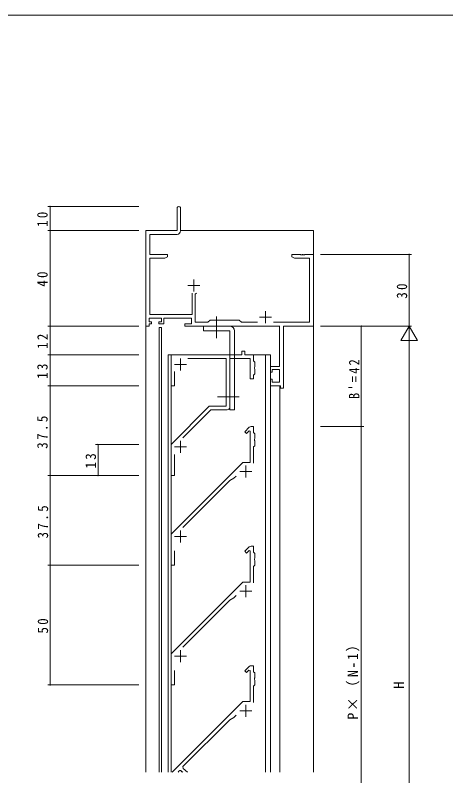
# Model space of a CAD drawing. Units: millimetres on the paper. Extents: x -420 to 373, y -297 to 267.
# Drawn here: x -240.6 to -60.7, y -53.6 to 264.4 of the extents above; entities that cross this region are included whole.
import ezdxf
from ezdxf.enums import TextEntityAlignment as Align

# ---------------------------------------------------------------- set-up
doc = ezdxf.new("R2010")
doc.units = ezdxf.units.MM
doc.linetypes.add('CHAIN2', pattern=[12, 9, -1, 1, -1])
for name, color, linetype, lineweight in [('0-1_YKK_ZWAK', 7, 'Continuous', 9), ('0-3_YKK_11', 7, 'Continuous', 9), ('0-4_YKK_12', 2, 'Continuous', 9), ('0-5_YKK_D', 6, 'Continuous', 9), ('0-7_YKK_13', 4, 'Continuous', 9)]:
    doc.layers.add(name, color=color, linetype=linetype, lineweight=lineweight)
doc.styles.add('ＭＳ ゴシック', font='')
doc.styles.get('ＭＳ ゴシック').set_extended_font_data('MS Gothic')

msp = doc.modelspace()

# ---------------------------------------------------------------- linework, layer by layer
at = {"layer": '0-1_YKK_ZWAK'}
msp.add_line((352.3, 264.4), (-417.7, 264.4), dxfattribs=at)
at = {"layer": '0-3_YKK_11'}
for p, q in [((-173.024, 183.65), (-173.024, 174.4)), ((-171.524, 174.27), (-171.524, 183.65)), ((-186.024, 174.4), (-186.024, 134.4)), ((-173.024, 174.4), (-186.024, 174.4)), ((-184.394, 172.77), (-173.024, 172.77)), ((-184.394, 164.4), (-184.394, 172.77)), ((-177.024, 164.4), (-184.394, 164.4)), ((-184.394, 162.77), (-178.116, 162.77)), ((-184.394, 139.33), (-184.394, 162.77)), ((-178.116, 162.77), (-177.024, 163.4)), ((-177.024, 163.4), (-177.024, 164.4)), ((-125.024, 164.4), (-125.024, 163.4)), ((-121.483, 164.4), (-125.024, 164.4)), ((-125.024, 163.4), (-123.933, 162.77)), ((-123.933, 162.77), (-117.654, 162.77)), ((-121.299, 164.28), (-121.483, 164.4)), ((-120.749, 164.28), (-121.299, 164.28)), ((-120.566, 164.4), (-120.749, 164.28)), ((-120.483, 164.4), (-120.566, 164.4)), ((-120.299, 164.28), (-120.483, 164.4)), ((-119.749, 164.28), (-120.299, 164.28)), ((-119.566, 164.4), (-119.749, 164.28)), ((-116.024, 164.4), (-119.566, 164.4)), ((-117.654, 162.77), (-117.654, 136.03)), ((-116.024, 134.4), (-116.024, 164.4)), ((-166.024, 153.9), (-166.024, 148.9)), ((-168.524, 151.4), (-163.524, 151.4)), ((-166.674, 148.2), (-166.674, 139.33)), ((-165.374, 147.7), (-164.874, 148.2)), ((-165.374, 136.03), (-165.374, 147.7)), ((-136.024, 140.6), (-136.024, 135.6)), ((-184.724, 137.7), (-179.524, 137.7)), ((-184.724, 136.2), (-184.724, 137.7)), ((-166.674, 139.33), (-184.394, 139.33)), ((-179.524, 137.7), (-179.524, 136.2)), ((-178.524, 137.7), (-167.004, 137.7)), ((-178.524, 135.4), (-178.524, 137.7)), ((-167.004, 137.7), (-167.004, 135.4)), ((-159.224, 136.9), (-160.094, 136.03)), ((-147.024, 136.9), (-159.224, 136.9)), ((-146.154, 136.03), (-147.024, 136.9)), ((-138.524, 138.1), (-133.524, 138.1)), ((-186.024, 134.4), (-184.724, 134.4)), ((-183.624, 136.2), (-184.724, 136.2)), ((-184.724, 135.4), (-183.624, 135.4)), ((-184.724, 134.4), (-184.724, 135.4)), ((-183.624, 135.4), (-183.624, 136.2)), ((-180.624, 136.2), (-180.624, 135.4)), ((-179.524, 136.2), (-180.624, 136.2)), ((-180.624, 135.4), (-178.524, 135.4)), ((-169.824, 135.4), (-169.824, 134.4)), ((-167.004, 135.4), (-169.824, 135.4)), ((-169.824, 134.4), (-130.154, 134.4)), ((-160.094, 136.03), (-165.374, 136.03)), ((-139.375, 136.03), (-146.154, 136.03)), ((-117.654, 136.03), (-132.674, 136.03)), ((-130.154, 134.4), (-130.154, 117.5)), ((-128.524, 134.4), (-116.024, 134.4)), ((-128.524, 108.4), (-128.524, 134.4)), ((-175.524, 122.4), (-175.524, 109.4)), ((-145.924, 122.4), (-175.524, 122.4)), ((-171.524, 120.9), (-171.524, 115.9)), ((-168.531, 120.9), (-152.524, 120.9)), ((-152.524, 120.9), (-152.524, 100.9)), ((-151.024, 120.9), (-142.524, 120.9)), ((-151.024, 100.4), (-151.024, 120.9)), ((-145.924, 123.9), (-145.924, 122.4)), ((-144.724, 123.9), (-145.924, 123.9)), ((-144.724, 122.4), (-144.724, 123.9)), ((-141.024, 122.4), (-144.724, 122.4)), ((-142.524, 120.9), (-142.524, 112.4)), ((-141.024, 119.9), (-141.024, 122.4)), ((-174.024, 118.4), (-169.024, 118.4)), ((-140.524, 119.4), (-141.024, 119.9)), ((-140.524, 117.358), (-140.524, 119.4)), ((-174.024, 109.4), (-174.024, 115.407)), ((-140.644, 117.175), (-140.524, 117.358)), ((-140.644, 116.625), (-140.644, 117.175)), ((-140.524, 116.442), (-140.644, 116.625)), ((-140.524, 114.4), (-140.524, 116.442)), ((-134.024, 117.5), (-134.024, 115.2)), ((-130.154, 117.5), (-134.024, 117.5)), ((-134.024, 115.2), (-133.224, 115.2)), ((-133.224, 116.3), (-130.154, 116.3)), ((-133.224, 115.2), (-133.224, 116.3)), ((-130.154, 116.3), (-130.154, 111.03)), ((-142.524, 112.4), (-141.024, 112.4)), ((-141.024, 113.9), (-140.524, 114.4)), ((-141.024, 112.4), (-141.024, 113.9)), ((-134.024, 112.2), (-134.024, 109.4)), ((-133.224, 112.2), (-134.024, 112.2)), ((-133.224, 111.03), (-133.224, 112.2)), ((-175.524, 109.4), (-174.024, 109.4)), ((-134.024, 109.4), (-129.724, 109.4)), ((-130.154, 111.03), (-133.224, 111.03)), ((-129.724, 109.4), (-129.724, 108.4)), ((-129.724, 108.4), (-128.524, 108.4)), ((-159.524, 100.9), (-175.524, 84.9)), ((-170.583, 87.72), (-158.903, 99.4)), ((-152.524, 100.9), (-159.524, 100.9)), ((-158.903, 99.4), (-152.024, 99.4)), ((-142.11, 92.4), (-141.024, 92.4)), ((-141.024, 92.4), (-141.024, 89.9)), ((-144.678, 90.246), (-142.817, 92.107)), ((-143.971, 89.539), (-144.678, 90.246)), ((-142.895, 90.615), (-143.971, 89.539)), ((-142.524, 90.462), (-142.895, 90.615)), ((-142.524, 77.4), (-142.524, 90.462)), ((-141.024, 89.9), (-140.524, 89.4)), ((-140.524, 89.4), (-140.524, 87.358)), ((-171.524, 86.4), (-171.524, 81.4)), ((-140.524, 87.358), (-140.644, 87.175)), ((-140.644, 87.175), (-140.644, 86.625)), ((-140.644, 86.625), (-140.524, 86.442)), ((-140.524, 86.442), (-140.524, 84.4)), ((-175.524, 84.9), (-175.524, 71.9)), ((-174.024, 83.9), (-169.024, 83.9)), ((-140.524, 84.4), (-141.024, 83.9)), ((-141.024, 83.9), (-141.024, 77.107)), ((-174.024, 71.9), (-174.024, 80.787)), ((-175.524, 47.4), (-145.524, 77.4)), ((-145.524, 77.4), (-142.524, 77.4)), ((-146.824, 73.6), (-141.824, 73.6)), ((-144.324, 76.1), (-144.324, 71.1)), ((-175.524, 71.9), (-174.024, 71.9)), ((-149.324, 70.772), (-150.997, 69.806)), ((-148.356, 71.74), (-149.324, 70.772)), ((-150.997, 69.806), (-170.583, 50.22)), ((-171.524, 48.9), (-171.524, 43.9)), ((-175.524, 34.4), (-175.524, 47.4)), ((-174.024, 46.4), (-169.024, 46.4)), ((-144.678, 40.246), (-142.817, 42.107)), ((-142.11, 42.4), (-141.024, 42.4)), ((-141.024, 42.4), (-141.024, 39.9)), ((-174.024, 40.454), (-174.024, 34.4)), ((-143.971, 39.539), (-144.678, 40.246)), ((-142.895, 40.615), (-143.971, 39.539)), ((-142.524, 40.462), (-142.895, 40.615)), ((-142.524, 27.4), (-142.524, 40.462)), ((-141.024, 39.9), (-140.524, 39.4)), ((-140.524, 39.4), (-140.524, 37.358)), ((-140.524, 37.358), (-140.644, 37.175)), ((-140.644, 37.175), (-140.644, 36.625)), ((-140.644, 36.625), (-140.524, 36.442)), ((-140.524, 36.442), (-140.524, 34.4)), ((-174.024, 34.4), (-175.524, 34.4)), ((-140.524, 34.4), (-141.024, 33.9)), ((-141.024, 33.9), (-141.024, 27.107)), ((-175.524, -2.6), (-145.524, 27.4)), ((-145.524, 27.4), (-142.524, 27.4)), ((-144.324, 26.1), (-144.324, 21.1)), ((-146.824, 23.6), (-141.824, 23.6)), ((-150.997, 19.806), (-170.583, 0.22)), ((-149.324, 20.772), (-150.997, 19.806)), ((-148.356, 21.74), (-149.324, 20.772)), ((-175.524, -15.6), (-175.524, -2.6)), ((-171.524, -1.1), (-171.524, -6.1)), ((-174.024, -3.6), (-169.024, -3.6)), ((-142.817, -7.893), (-144.678, -9.754)), ((-143.971, -10.461), (-142.962, -9.452)), ((-142.962, -9.452), (-142.524, -9.633)), ((-141.024, -7.6), (-142.11, -7.6)), ((-141.024, -10.1), (-141.024, -7.6)), ((-174.024, -9.546), (-174.024, -15.6)), ((-144.678, -9.754), (-143.971, -10.461)), ((-142.524, -9.633), (-142.524, -22.6)), ((-140.524, -10.6), (-141.024, -10.1)), ((-140.644, -12.825), (-140.524, -12.642)), ((-140.524, -12.642), (-140.524, -10.6)), ((-174.024, -15.6), (-175.524, -15.6)), ((-141.024, -16.1), (-140.524, -15.6)), ((-140.644, -13.375), (-140.644, -12.825)), ((-140.524, -13.558), (-140.644, -13.375)), ((-140.524, -15.6), (-140.524, -13.558)), ((-141.024, -22.893), (-141.024, -16.1)), ((-145.524, -22.6), (-175.024, -52.1)), ((-142.524, -22.6), (-145.524, -22.6)), ((-144.324, -23.9), (-144.324, -28.9)), ((-149.324, -29.228), (-148.356, -28.26)), ((-146.824, -26.4), (-141.824, -26.4)), ((-170.583, -49.78), (-150.997, -30.194)), ((-150.997, -30.194), (-149.324, -29.228)), ((-170.405, -50.602), (-170.583, -49.78)), ((-168.698, -52.1), (-170.405, -50.602)), ((-172.553, -52.1), (-172.529, -52.027)), ((-171.118, -51.779), (-170.999, -51.878))]:
    msp.add_line(p, q, dxfattribs=at)
for centre, radius, start, end in [((-172.274, 183.65), 0.75, 359.99998, 180), ((-173.024, 174.27), 1.5, 270, 359.99998), ((-152.024, 100.4), 1, 270, 359.99998), ((-142.11, 91.4), 1, 89.99997, 134.99997), ((-142.11, 41.4), 1, 89.99997, 134.99997), ((-142.11, -8.6), 1, 89.99998, 134.99998), ((-171.785, -52.123), 0.75, 27.29961, 172.70038), ((-171.524, -53.6), 1.8, 56.44275, 73.03073)]:
    msp.add_arc(centre, radius, start, end, dxfattribs=at)
at = {"layer": '0-4_YKK_12'}
for p, q in [((-186.024, 174.4), (-173.324, 174.4)), ((-186.024, 174.4), (-186.024, -52.1)), ((-171.524, 174.4), (-116.024, 174.4)), ((-116.024, 174.4), (-116.024, -52.1)), ((-180.524, 133.9), (-180.524, -52.1)), ((-144.424, 134.4), (-134.024, 134.4)), ((-134.024, 134.4), (-130.124, 134.4)), ((-176.724, 122.4), (-176.724, -52.1)), ((-176.724, 122.4), (-146.724, 122.4)), ((-175.524, 122.4), (-175.524, -52.1)), ((-144.424, 122.4), (-134.024, 122.4)), ((-136.024, 122.4), (-136.024, -52.1)), ((-134.024, 122.4), (-134.024, -52.1)), ((-130.124, 109.4), (-130.124, -52.1))]:
    msp.add_line(p, q, dxfattribs=at)
msp.add_lwpolyline([(-180.524, 133.9), (-179.524, 133.9), (-179.524, -52.1)], dxfattribs=at)
at = {"layer": '0-5_YKK_D'}
for p, q in [((-189.024, 184.4), (-227.024, 184.4)), ((-226.024, 174.4), (-226.024, 184.4)), ((-189.024, 174.4), (-227.024, 174.4)), ((-189.024, 174.4), (-227.024, 174.4)), ((-226.024, 134.4), (-226.024, 174.4)), ((-113.024, 164.4), (-75.024, 164.4)), ((-76.024, 134.4), (-76.024, 164.4)), ((-189.024, 134.4), (-227.024, 134.4)), ((-189.024, 134.4), (-227.024, 134.4)), ((-226.024, 122.4), (-226.024, 134.4)), ((-113.024, 134.4), (-75.024, 134.4)), ((-113.024, 134.4), (-75.024, 134.4)), ((-113.024, 134.4), (-95.024, 134.4)), ((-96.024, 92.4), (-96.024, 134.4)), ((-76.024, 134.4), (-79.524, 128.338)), ((-76.024, 134.4), (-76.024, 122.276)), ((-76.024, 134.4), (-72.524, 128.338)), ((-79.524, 128.338), (-72.524, 128.338)), ((-76.024, -158.6), (-76.024, 127.4)), ((-189.024, 122.4), (-227.024, 122.4)), ((-189.024, 122.4), (-227.024, 122.4)), ((-226.024, 109.4), (-226.024, 122.4)), ((-189.024, 109.4), (-227.024, 109.4)), ((-189.024, 109.4), (-227.024, 109.4)), ((-226.024, 71.9), (-226.024, 109.4)), ((-113.024, 92.4), (-95.024, 92.4)), ((-113.024, 92.4), (-95.024, 92.4)), ((-96.024, -120.6), (-96.024, 92.4)), ((-189.024, 84.9), (-207.024, 84.9)), ((-206.024, 71.9), (-206.024, 84.9)), ((-189.024, 71.9), (-227.024, 71.9)), ((-189.024, 71.9), (-227.024, 71.9)), ((-226.024, 34.4), (-226.024, 71.9)), ((-189.024, 71.9), (-207.024, 71.9)), ((-189.024, 34.4), (-227.024, 34.4)), ((-189.024, 34.4), (-227.024, 34.4)), ((-226.024, -15.6), (-226.024, 34.4)), ((-189.024, -15.6), (-227.024, -15.6))]:
    msp.add_line(p, q, dxfattribs=at)
for centre, start, end in [((-226.024, 184.4), 90, 270), ((-226.024, 184.4), 270, 90), ((-226.024, 174.4), 90, 270), ((-226.024, 174.4), 90, 270), ((-226.024, 174.4), 270, 90), ((-226.024, 174.4), 270, 90), ((-76.024, 164.4), 90, 270), ((-76.024, 164.4), 270, 90), ((-226.024, 134.4), 90, 270), ((-226.024, 134.4), 90, 270), ((-226.024, 134.4), 270, 90), ((-226.024, 134.4), 270, 90), ((-96.024, 134.4), 90, 270), ((-96.024, 134.4), 270, 90), ((-226.024, 122.4), 90, 270), ((-226.024, 122.4), 90, 270), ((-226.024, 122.4), 270, 90), ((-226.024, 122.4), 270, 90), ((-226.024, 109.4), 90, 270), ((-226.024, 109.4), 90, 270), ((-226.024, 109.4), 270, 90), ((-226.024, 109.4), 270, 90), ((-96.024, 92.4), 90, 270), ((-96.024, 92.4), 90, 270), ((-96.024, 92.4), 270, 90), ((-96.024, 92.4), 270, 90), ((-206.024, 84.9), 90, 270), ((-206.024, 84.9), 270, 90), ((-226.024, 71.9), 90, 270), ((-226.024, 71.9), 90, 270), ((-226.024, 71.9), 270, 90), ((-226.024, 71.9), 270, 90), ((-206.024, 71.9), 90, 270), ((-206.024, 71.9), 270, 90), ((-226.024, 34.4), 90, 270), ((-226.024, 34.4), 90, 270), ((-226.024, 34.4), 270, 90), ((-226.024, 34.4), 270, 90), ((-226.024, -15.6), 90, 270), ((-226.024, -15.6), 270, 90)]:
    msp.add_arc(centre, 0.106, start, end, dxfattribs=at)
at = {"layer": '0-7_YKK_13', "linetype": 'CHAIN2'}
for p, q in [((-156.524, 129.4), (-156.524, 139.4)), ((-156.102, 104.9), (-146.147, 104.9))]:
    msp.add_line(p, q, dxfattribs=at)
at = {"layer": '0-7_YKK_13'}
for p, q in [((-162.024, 134.4), (-151.024, 134.4)), ((-162.024, 132.4), (-162.024, 134.4)), ((-151.024, 132.4), (-162.024, 132.4)), ((-151.024, 132.4), (-151.024, 99.4)), ((-149.024, 99.4), (-149.024, 132.4)), ((-149.024, 99.4), (-151.024, 99.4))]:
    msp.add_line(p, q, dxfattribs=at)
msp.add_arc((-151.024, 132.4), 2, 0, 90, dxfattribs=at)

# ---------------------------------------------------------------- texts
at = {"layer": '0-5_YKK_D', "color": 3, "style": 'ＭＳ ゴシック'}
msp.add_text('H', height=4.399, rotation=90, dxfattribs=at).set_placement((-76.824, -17.2), align=Align.BOTTOM_LEFT)
at = {"layer": '0-5_YKK_D', "color": 3, "char_height": 4.399, "attachment_point": 7, "rotation": 90, "style": 'ＭＳ ゴシック'}
for s, insert in [('\\T1.36;\\W0.9;10', (-227.024, 175.88)), ('\\T1.36;\\W0.9;40', (-227.024, 150.88)), ('\\T1.36;\\W0.9;30', (-76.824, 145.88)), ('\\T1.36;\\W0.9;12', (-227.024, 124.88)), ('\\T1.36;\\W0.9;13', (-227.024, 112.38)), ("\\T1.38;\\W0.85;B'=42", (-96.824, 103.96)), ('\\T1.38;\\W0.9;37.5', (-227.024, 83.13)), ('\\T1.36;\\W0.9;13', (-206.824, 74.88)), ('\\T1.38;\\W0.9;37.5', (-226.824, 45.63)), ('\\T1.36;\\W0.9;50', (-226.824, 5.88)), ('\\T1.25;\\W0.95;P×（N-1）', (-96.824, -30.1))]:
    msp.add_mtext(s, dxfattribs=dict(at, insert=insert))

doc.saveas('drawing.dxf')
